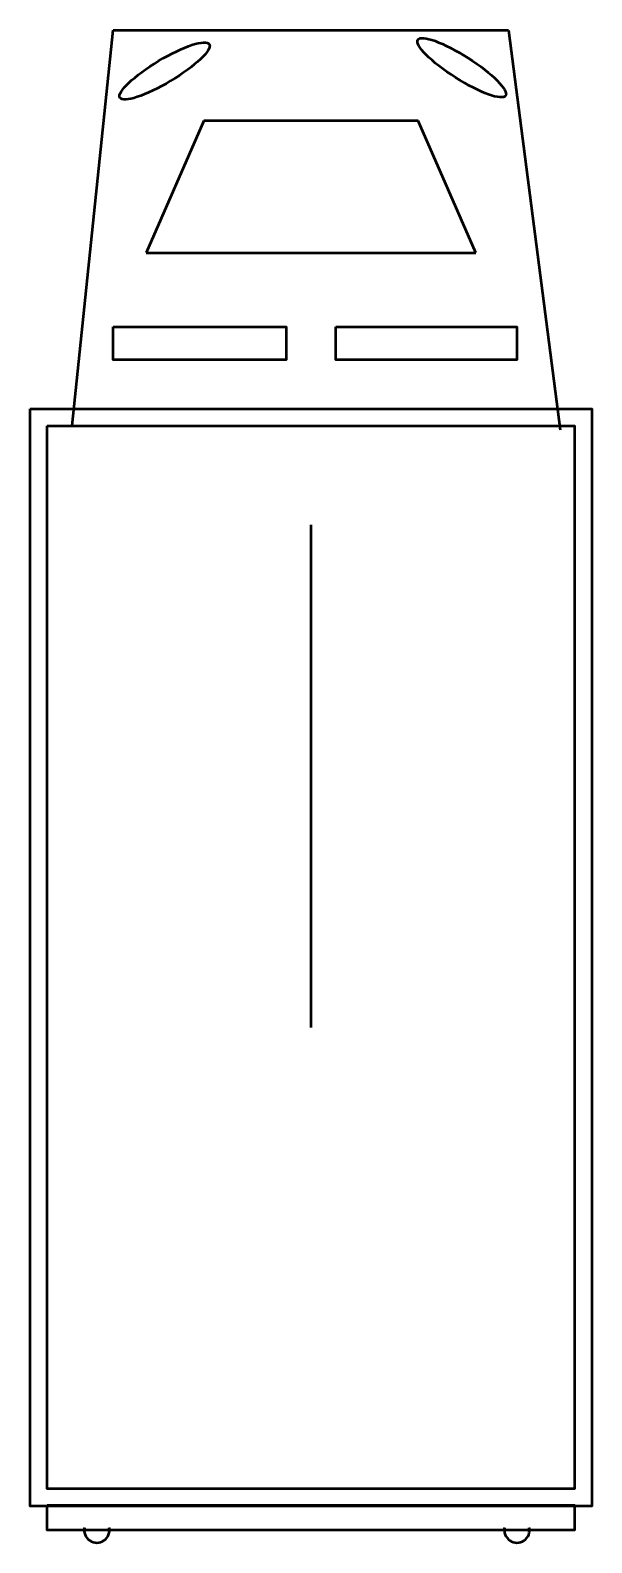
# Model space of a CAD drawing. Header units: feet. Extents: x 9 to 183943, y 42 to 62180.
# Drawn here: x 8.93 to 13.19, y 42.15 to 53.62 of the extents above.
import ezdxf

# ---------------------------------------------------------------- set-up
doc = ezdxf.new("R2010")
doc.units = ezdxf.units.FT
doc.header["$LTSCALE"] = 2.5
doc.header["$MEASUREMENT"] = 0
doc.layers.add('1', color=7, linetype='Continuous', lineweight=50)

msp = doc.modelspace()

# ---------------------------------------------------------------- linework, layer by layer
at = {"layer": '1'}
for p, q in [((9.25, 50.625), (9.562, 53.625)), ((9.562, 53.625), (12.562, 53.625)), ((12.562, 53.625), (12.953, 50.594)), ((10.25, 52.938), (9.812, 51.938)), ((11.875, 52.938), (10.25, 52.938)), ((12.312, 51.938), (11.875, 52.938)), ((9.812, 51.938), (10, 51.938)), ((9.938, 51.938), (12.312, 51.938)), ((11.062, 49.875), (11.062, 46.062))]:
    msp.add_line(p, q, dxfattribs=at)
for points in [[(9.562, 51.375), (10.875, 51.375), (10.875, 51.125), (9.562, 51.125)], [(11.25, 51.375), (12.625, 51.375), (12.625, 51.125), (11.25, 51.125)], [(8.933, 50.755), (13.193, 50.755), (13.193, 42.432), (8.933, 42.432)], [(9.062, 50.625), (13.062, 50.625), (13.062, 42.562), (9.062, 42.562)], [(9.062, 42.438), (13.062, 42.438), (13.062, 42.25), (9.062, 42.25)]]:
    msp.add_lwpolyline(points, close=True, dxfattribs=at)
for centre in [(9.438, 42.25), (12.625, 42.25)]:
    msp.add_arc(centre, 0.096, 167.4712, 12.5288, dxfattribs=at)
for centre, major_axis in [((12.206, 53.341), (-0.333, 0.212)), ((9.952, 53.316), (0.339, 0.203))]:
    msp.add_ellipse(centre, major_axis=major_axis, ratio=0.223607, dxfattribs=at)

doc.saveas('drawing.dxf')
